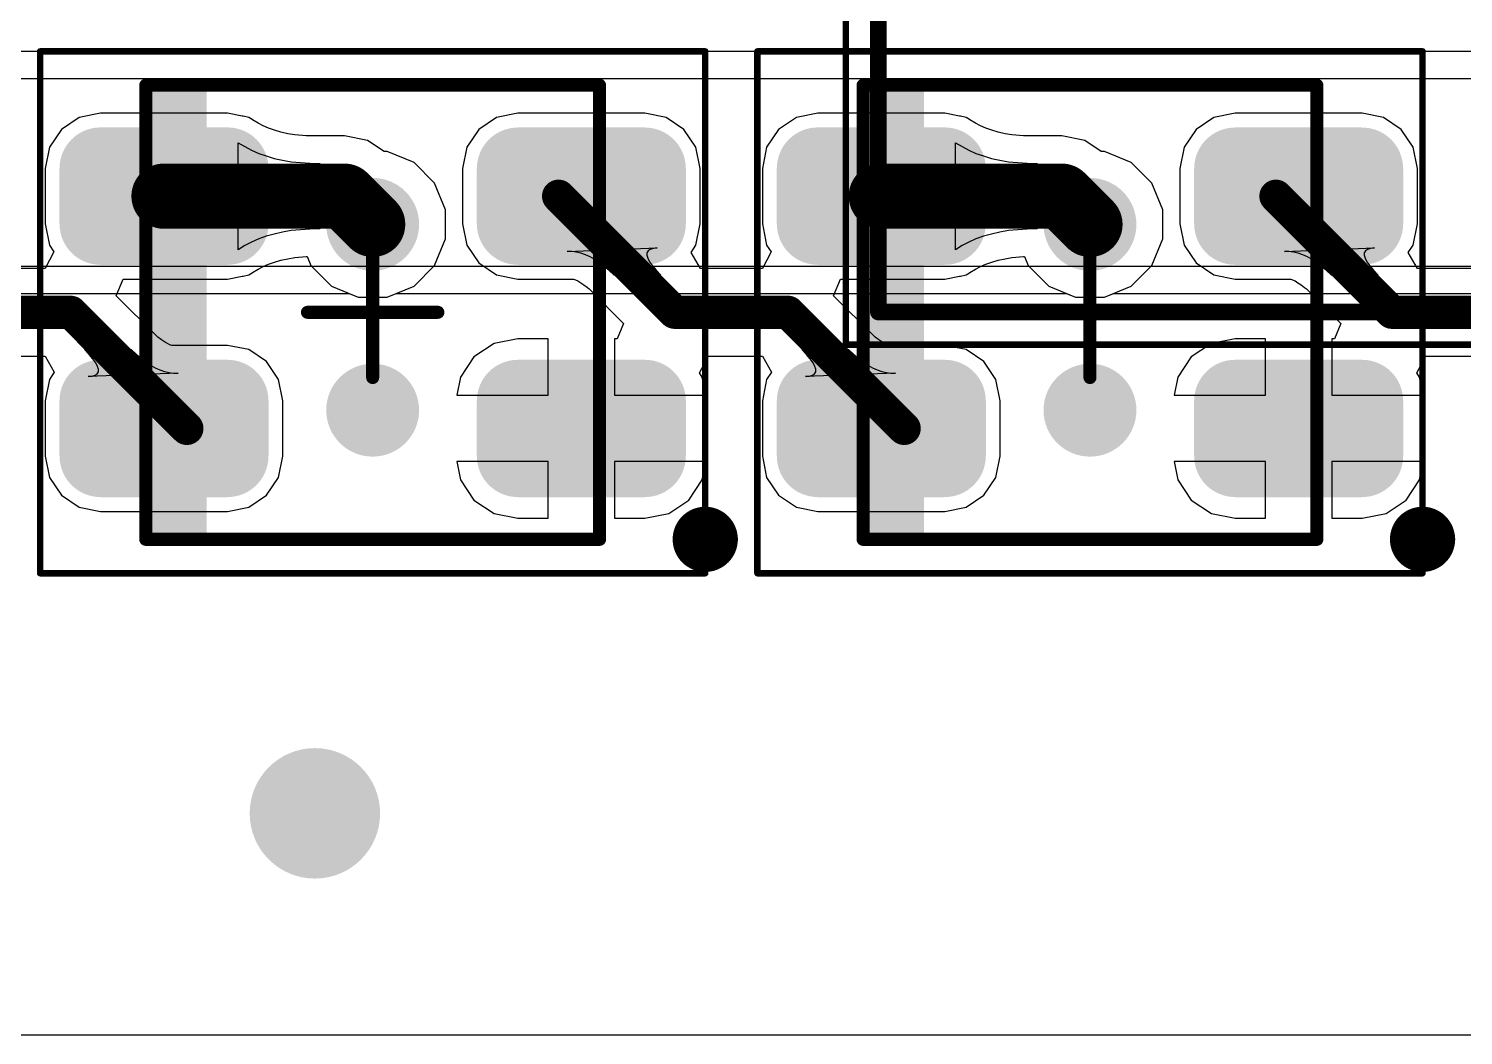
# Model space of a CAD drawing. Header units: millimetres. Extents: x 0 to 168, y 0 to 109.
# Drawn here: x 58.51 to 69.51, y 35.13 to 42.84 of the extents above; entities that cross this region are included whole.
import ezdxf

# ---------------------------------------------------------------- set-up
doc = ezdxf.new("R2010")
doc.units = ezdxf.units.MM
for name, color, linetype in [('BottomLayer', 5, 'Continuous'), ('Mechanical13', 56, 'Continuous'), ('Mechanical15', 56, 'Continuous'), ('MultiLayer', 9, 'Continuous'), ('TopLayer', 1, 'Continuous'), ('TopOverlay', 2, 'Continuous'), ('TopPaste', 8, 'Continuous'), ('TopSolder', 216, 'Continuous'), ('ViaHoleLayer', 16, 'Continuous')]:
    doc.layers.add(name, color=color, linetype=linetype)

# ---------------------------------------------------------------- blocks, each defined once
blk = doc.blocks.new('TE_1_1734028_1_7')
at = {"layer": 'Mechanical13', "const_width": 0.127}
for points in [[(6, -17.65), (6, -2.7)], [(6, -17.65), (-6, -17.65)]]:
    blk.add_lwpolyline(points, dxfattribs=at)
at = {"layer": 'Mechanical13', "const_width": 0.0635}
blk.add_lwpolyline([(5.968, -17.65, 1), (6.032, -17.65, 1)], format="xyb", close=True, dxfattribs=at)
blk.add_lwpolyline([(5.968, -17.65, 1), (6.032, -17.65, 1)], format="xyb", close=True, dxfattribs=at)
at = {"layer": 'Mechanical15', "const_width": 0.05}
for points in [[(6.25, -17.9), (6.25, -1.85)], [(6.25, -17.9), (-6.25, -17.9)]]:
    blk.add_lwpolyline(points, dxfattribs=at)
at = {"layer": 'Mechanical15', "const_width": 0.025}
blk.add_lwpolyline([(6.238, -17.9, 1), (6.262, -17.9, 1)], format="xyb", close=True, dxfattribs=at)
blk.add_lwpolyline([(6.238, -17.9, 1), (6.262, -17.9, 1)], format="xyb", close=True, dxfattribs=at)
blk = doc.blocks.new('WS2812B_M____61')
at = {"layer": 'Mechanical13'}
blk.add_hatch(color=56, dxfattribs=at).paths.add_polyline_path([(-1.74, -1.74), (-1.272, -1.74), (-1.272, 1.74), (-1.74, 1.74)])
at = {"layer": 'TopLayer'}
h = blk.add_hatch(color=1, dxfattribs=at)
edge = h.paths.add_edge_path()
edge.add_arc((-2.087, 0.678), 0.213, 180, 270)
edge.add_line((-2.087, 0.465), (-1.113, 0.465))
edge.add_arc((-1.113, 0.678), 0.213, 270, 360)
edge.add_line((-0.9, 0.678), (-0.9, 1.103))
edge.add_arc((-1.113, 1.103), 0.213, 0, 90)
edge.add_line((-1.113, 1.315), (-2.087, 1.315))
edge.add_arc((-2.087, 1.103), 0.213, 90, 180)
edge.add_line((-2.3, 1.103), (-2.3, 0.678))
h = blk.add_hatch(color=1, dxfattribs=at)
edge = h.paths.add_edge_path()
edge.add_arc((1.113, 0.678), 0.213, 180, 270)
edge.add_line((1.113, 0.465), (2.087, 0.465))
edge.add_arc((2.087, 0.678), 0.213, 270, 360)
edge.add_line((2.3, 0.678), (2.3, 1.102))
edge.add_arc((2.087, 1.102), 0.213, 0, 90)
edge.add_line((2.087, 1.315), (1.113, 1.315))
edge.add_arc((1.113, 1.102), 0.213, 90, 180)
edge.add_line((0.9, 1.102), (0.9, 0.678))
h = blk.add_hatch(color=1, dxfattribs=at)
edge = h.paths.add_edge_path()
edge.add_arc((-2.087, -1.102), 0.213, 180, 270)
edge.add_line((-2.087, -1.315), (-1.113, -1.315))
edge.add_arc((-1.113, -1.102), 0.213, 270, 360)
edge.add_line((-0.9, -1.102), (-0.9, -0.678))
edge.add_arc((-1.113, -0.678), 0.213, 0, 90)
edge.add_line((-1.113, -0.465), (-2.087, -0.465))
edge.add_arc((-2.087, -0.678), 0.213, 90, 180)
edge.add_line((-2.3, -0.678), (-2.3, -1.102))
h = blk.add_hatch(color=1, dxfattribs=at)
edge = h.paths.add_edge_path()
edge.add_arc((1.113, -1.102), 0.213, 180, 270)
edge.add_line((1.113, -1.315), (2.087, -1.315))
edge.add_arc((2.087, -1.102), 0.213, 270, 360)
edge.add_line((2.3, -1.102), (2.3, -0.678))
edge.add_arc((2.087, -0.678), 0.213, 0, 90)
edge.add_line((2.087, -0.465), (1.113, -0.465))
edge.add_arc((1.113, -0.678), 0.213, 90, 180)
edge.add_line((0.9, -0.678), (0.9, -1.102))
at = {"layer": 'TopPaste'}
h = blk.add_hatch(color=8, dxfattribs=at)
edge = h.paths.add_edge_path()
edge.add_arc((-2.087, 0.678), 0.213, 180, 270)
edge.add_line((-2.087, 0.465), (-1.113, 0.465))
edge.add_arc((-1.113, 0.678), 0.213, 270, 360)
edge.add_line((-0.9, 0.678), (-0.9, 1.103))
edge.add_arc((-1.113, 1.103), 0.213, 0, 90)
edge.add_line((-1.113, 1.315), (-2.087, 1.315))
edge.add_arc((-2.087, 1.103), 0.213, 90, 180)
edge.add_line((-2.3, 1.103), (-2.3, 0.678))
h = blk.add_hatch(color=8, dxfattribs=at)
edge = h.paths.add_edge_path()
edge.add_arc((1.113, 0.678), 0.213, 180, 270)
edge.add_line((1.113, 0.465), (2.087, 0.465))
edge.add_arc((2.087, 0.678), 0.213, 270, 360)
edge.add_line((2.3, 0.678), (2.3, 1.102))
edge.add_arc((2.087, 1.102), 0.213, 0, 90)
edge.add_line((2.087, 1.315), (1.113, 1.315))
edge.add_arc((1.113, 1.102), 0.213, 90, 180)
edge.add_line((0.9, 1.102), (0.9, 0.678))
h = blk.add_hatch(color=8, dxfattribs=at)
edge = h.paths.add_edge_path()
edge.add_arc((-2.087, -1.102), 0.213, 180, 270)
edge.add_line((-2.087, -1.315), (-1.113, -1.315))
edge.add_arc((-1.113, -1.102), 0.213, 270, 360)
edge.add_line((-0.9, -1.102), (-0.9, -0.678))
edge.add_arc((-1.113, -0.678), 0.213, 0, 90)
edge.add_line((-1.113, -0.465), (-2.087, -0.465))
edge.add_arc((-2.087, -0.678), 0.213, 90, 180)
edge.add_line((-2.3, -0.678), (-2.3, -1.102))
h = blk.add_hatch(color=8, dxfattribs=at)
edge = h.paths.add_edge_path()
edge.add_arc((1.113, -1.102), 0.213, 180, 270)
edge.add_line((1.113, -1.315), (2.087, -1.315))
edge.add_arc((2.087, -1.102), 0.213, 270, 360)
edge.add_line((2.3, -1.102), (2.3, -0.678))
edge.add_arc((2.087, -0.678), 0.213, 0, 90)
edge.add_line((2.087, -0.465), (1.113, -0.465))
edge.add_arc((1.113, -0.678), 0.213, 90, 180)
edge.add_line((0.9, -0.678), (0.9, -1.102))
at = {"layer": 'TopSolder'}
h = blk.add_hatch(color=216, dxfattribs=at)
edge = h.paths.add_edge_path()
edge.add_arc((-2.087, 0.678), 0.314, 180, 270)
edge.add_line((-2.087, 0.363), (-1.113, 0.363))
edge.add_arc((-1.113, 0.678), 0.314, 270, 360)
edge.add_line((-0.798, 0.678), (-0.798, 1.103))
edge.add_arc((-1.113, 1.103), 0.314, 0, 90)
edge.add_line((-1.113, 1.417), (-2.087, 1.417))
edge.add_arc((-2.087, 1.103), 0.314, 90, 180)
edge.add_line((-2.402, 1.103), (-2.402, 0.678))
h = blk.add_hatch(color=216, dxfattribs=at)
edge = h.paths.add_edge_path()
edge.add_arc((1.113, 0.678), 0.314, 180, 270)
edge.add_line((1.113, 0.363), (2.087, 0.363))
edge.add_arc((2.087, 0.678), 0.314, 270, 360)
edge.add_line((2.402, 0.678), (2.402, 1.102))
edge.add_arc((2.087, 1.102), 0.314, 0, 90)
edge.add_line((2.087, 1.417), (1.113, 1.417))
edge.add_arc((1.113, 1.102), 0.314, 90, 180)
edge.add_line((0.798, 1.102), (0.798, 0.678))
h = blk.add_hatch(color=216, dxfattribs=at)
edge = h.paths.add_edge_path()
edge.add_arc((-2.087, -1.102), 0.314, 180, 270)
edge.add_line((-2.087, -1.417), (-1.113, -1.417))
edge.add_arc((-1.113, -1.102), 0.314, 270, 360)
edge.add_line((-0.798, -1.102), (-0.798, -0.678))
edge.add_arc((-1.113, -0.678), 0.314, 0, 90)
edge.add_line((-1.113, -0.363), (-2.087, -0.363))
edge.add_arc((-2.087, -0.678), 0.314, 90, 180)
edge.add_line((-2.402, -0.678), (-2.402, -1.102))
h = blk.add_hatch(color=216, dxfattribs=at)
edge = h.paths.add_edge_path()
edge.add_arc((1.113, -1.102), 0.314, 180, 270)
edge.add_line((1.113, -1.417), (2.087, -1.417))
edge.add_arc((2.087, -1.102), 0.314, 270, 360)
edge.add_line((2.402, -1.102), (2.402, -0.678))
edge.add_arc((2.087, -0.678), 0.314, 0, 90)
edge.add_line((2.087, -0.363), (1.113, -0.363))
edge.add_arc((1.113, -0.678), 0.314, 90, 180)
edge.add_line((0.798, -0.678), (0.798, -1.102))
at = {"layer": 'Mechanical13', "const_width": 0.1}
for points in [[(-1.74, -1.74), (-1.74, 1.74)], [(-1.74, 1.74), (1.74, 1.74)], [(1.74, -1.74), (1.74, 1.74)], [(-1.74, -1.74), (1.74, -1.74)]]:
    blk.add_lwpolyline(points, dxfattribs=at)
at = {"layer": 'Mechanical13', "const_width": 0.05}
for points in [[(-1.765, 1.74, 1), (-1.715, 1.74, 1)], [(-1.765, 1.74, 1), (-1.715, 1.74, 1)], [(1.715, 1.74, 1), (1.765, 1.74, 1)], [(1.715, 1.74, 1), (1.765, 1.74, 1)], [(-1.765, -1.74, 1), (-1.715, -1.74, 1)], [(-1.765, -1.74, 1), (-1.715, -1.74, 1)], [(1.715, -1.74, 1), (1.765, -1.74, 1)], [(1.715, -1.74, 1), (1.765, -1.74, 1)]]:
    blk.add_lwpolyline(points, format="xyb", close=True, dxfattribs=at)
at = {"layer": 'Mechanical15'}
for points, const_width in [([(-2.55, -2), (-2.55, 2)], 0.05), ([(-2.55, 2), (2.55, 2)], 0.05), ([(2.55, -2), (2.55, 2)], 0.05), ([(0, -0.5), (0, 0.5)], 0.1), ([(-0.5, 0), (0.5, 0)], 0.1), ([(-2.55, -2), (2.55, -2)], 0.05)]:
    blk.add_lwpolyline(points, dxfattribs=dict(at, const_width=const_width))
for points, const_width in [([(-2.562, 2, 1), (-2.538, 2, 1)], 0.025), ([(-2.562, 2, 1), (-2.538, 2, 1)], 0.025), ([(2.538, 2, 1), (2.562, 2, 1)], 0.025), ([(2.538, 2, 1), (2.562, 2, 1)], 0.025), ([(-0.025, 0.5, 1), (0.025, 0.5, 1)], 0.05), ([(-0.525, 0, 1), (-0.475, 0, 1)], 0.05), ([(0.475, 0, 1), (0.525, 0, 1)], 0.05), ([(-0.025, -0.5, 1), (0.025, -0.5, 1)], 0.05), ([(-2.562, -2, 1), (-2.538, -2, 1)], 0.025), ([(-2.562, -2, 1), (-2.538, -2, 1)], 0.025), ([(2.538, -2, 1), (2.562, -2, 1)], 0.025), ([(2.538, -2, 1), (2.562, -2, 1)], 0.025)]:
    blk.add_lwpolyline(points, format="xyb", close=True, dxfattribs=dict(at, const_width=const_width))
at = {"layer": 'TopOverlay'}
for points, const_width in [([(2.675, -1.74, 1), (2.425, -1.74, 1)], 0.25), ([(2.362, -1.74, 1), (2.487, -1.74, 1)], 0.125), ([(2.613, -1.74, 1), (2.738, -1.74, 1)], 0.125)]:
    blk.add_lwpolyline(points, format="xyb", close=True, dxfattribs=dict(at, const_width=const_width))
blk = doc.blocks.new('WS2812B_M____63')
at = {"layer": 'Mechanical13'}
blk.add_hatch(color=56, dxfattribs=at).paths.add_polyline_path([(-1.74, -1.74), (-1.272, -1.74), (-1.272, 1.74), (-1.74, 1.74)])
at = {"layer": 'TopLayer'}
h = blk.add_hatch(color=1, dxfattribs=at)
edge = h.paths.add_edge_path()
edge.add_arc((-2.087, 0.678), 0.213, 180, 270)
edge.add_line((-2.087, 0.465), (-1.113, 0.465))
edge.add_arc((-1.113, 0.678), 0.213, 270, 360)
edge.add_line((-0.9, 0.678), (-0.9, 1.103))
edge.add_arc((-1.113, 1.103), 0.213, 0, 90)
edge.add_line((-1.113, 1.315), (-2.087, 1.315))
edge.add_arc((-2.087, 1.103), 0.213, 90, 180)
edge.add_line((-2.3, 1.103), (-2.3, 0.678))
h = blk.add_hatch(color=1, dxfattribs=at)
edge = h.paths.add_edge_path()
edge.add_arc((1.113, 0.678), 0.213, 180, 270)
edge.add_line((1.113, 0.465), (2.087, 0.465))
edge.add_arc((2.087, 0.678), 0.213, 270, 360)
edge.add_line((2.3, 0.678), (2.3, 1.102))
edge.add_arc((2.087, 1.102), 0.213, 0, 90)
edge.add_line((2.087, 1.315), (1.113, 1.315))
edge.add_arc((1.113, 1.102), 0.213, 90, 180)
edge.add_line((0.9, 1.102), (0.9, 0.678))
h = blk.add_hatch(color=1, dxfattribs=at)
edge = h.paths.add_edge_path()
edge.add_arc((-2.087, -1.102), 0.213, 180, 270)
edge.add_line((-2.087, -1.315), (-1.113, -1.315))
edge.add_arc((-1.113, -1.102), 0.213, 270, 360)
edge.add_line((-0.9, -1.102), (-0.9, -0.678))
edge.add_arc((-1.113, -0.678), 0.213, 0, 90)
edge.add_line((-1.113, -0.465), (-2.087, -0.465))
edge.add_arc((-2.087, -0.678), 0.213, 90, 180)
edge.add_line((-2.3, -0.678), (-2.3, -1.102))
h = blk.add_hatch(color=1, dxfattribs=at)
edge = h.paths.add_edge_path()
edge.add_arc((1.113, -1.102), 0.213, 180, 270)
edge.add_line((1.113, -1.315), (2.087, -1.315))
edge.add_arc((2.087, -1.102), 0.213, 270, 360)
edge.add_line((2.3, -1.102), (2.3, -0.678))
edge.add_arc((2.087, -0.678), 0.213, 0, 90)
edge.add_line((2.087, -0.465), (1.113, -0.465))
edge.add_arc((1.113, -0.678), 0.213, 90, 180)
edge.add_line((0.9, -0.678), (0.9, -1.102))
at = {"layer": 'TopPaste'}
h = blk.add_hatch(color=8, dxfattribs=at)
edge = h.paths.add_edge_path()
edge.add_arc((-2.087, 0.678), 0.213, 180, 270)
edge.add_line((-2.087, 0.465), (-1.113, 0.465))
edge.add_arc((-1.113, 0.678), 0.213, 270, 360)
edge.add_line((-0.9, 0.678), (-0.9, 1.103))
edge.add_arc((-1.113, 1.103), 0.213, 0, 90)
edge.add_line((-1.113, 1.315), (-2.087, 1.315))
edge.add_arc((-2.087, 1.103), 0.213, 90, 180)
edge.add_line((-2.3, 1.103), (-2.3, 0.678))
h = blk.add_hatch(color=8, dxfattribs=at)
edge = h.paths.add_edge_path()
edge.add_arc((1.113, 0.678), 0.213, 180, 270)
edge.add_line((1.113, 0.465), (2.087, 0.465))
edge.add_arc((2.087, 0.678), 0.213, 270, 360)
edge.add_line((2.3, 0.678), (2.3, 1.102))
edge.add_arc((2.087, 1.102), 0.213, 0, 90)
edge.add_line((2.087, 1.315), (1.113, 1.315))
edge.add_arc((1.113, 1.102), 0.213, 90, 180)
edge.add_line((0.9, 1.102), (0.9, 0.678))
h = blk.add_hatch(color=8, dxfattribs=at)
edge = h.paths.add_edge_path()
edge.add_arc((-2.087, -1.102), 0.213, 180, 270)
edge.add_line((-2.087, -1.315), (-1.113, -1.315))
edge.add_arc((-1.113, -1.102), 0.213, 270, 360)
edge.add_line((-0.9, -1.102), (-0.9, -0.678))
edge.add_arc((-1.113, -0.678), 0.213, 0, 90)
edge.add_line((-1.113, -0.465), (-2.087, -0.465))
edge.add_arc((-2.087, -0.678), 0.213, 90, 180)
edge.add_line((-2.3, -0.678), (-2.3, -1.102))
h = blk.add_hatch(color=8, dxfattribs=at)
edge = h.paths.add_edge_path()
edge.add_arc((1.113, -1.102), 0.213, 180, 270)
edge.add_line((1.113, -1.315), (2.087, -1.315))
edge.add_arc((2.087, -1.102), 0.213, 270, 360)
edge.add_line((2.3, -1.102), (2.3, -0.678))
edge.add_arc((2.087, -0.678), 0.213, 0, 90)
edge.add_line((2.087, -0.465), (1.113, -0.465))
edge.add_arc((1.113, -0.678), 0.213, 90, 180)
edge.add_line((0.9, -0.678), (0.9, -1.102))
at = {"layer": 'TopSolder'}
h = blk.add_hatch(color=216, dxfattribs=at)
edge = h.paths.add_edge_path()
edge.add_arc((-2.087, 0.678), 0.314, 180, 270)
edge.add_line((-2.087, 0.363), (-1.113, 0.363))
edge.add_arc((-1.113, 0.678), 0.314, 270, 360)
edge.add_line((-0.798, 0.678), (-0.798, 1.103))
edge.add_arc((-1.113, 1.103), 0.314, 0, 90)
edge.add_line((-1.113, 1.417), (-2.087, 1.417))
edge.add_arc((-2.087, 1.103), 0.314, 90, 180)
edge.add_line((-2.402, 1.103), (-2.402, 0.678))
h = blk.add_hatch(color=216, dxfattribs=at)
edge = h.paths.add_edge_path()
edge.add_arc((1.113, 0.678), 0.314, 180, 270)
edge.add_line((1.113, 0.363), (2.087, 0.363))
edge.add_arc((2.087, 0.678), 0.314, 270, 360)
edge.add_line((2.402, 0.678), (2.402, 1.102))
edge.add_arc((2.087, 1.102), 0.314, 0, 90)
edge.add_line((2.087, 1.417), (1.113, 1.417))
edge.add_arc((1.113, 1.102), 0.314, 90, 180)
edge.add_line((0.798, 1.102), (0.798, 0.678))
h = blk.add_hatch(color=216, dxfattribs=at)
edge = h.paths.add_edge_path()
edge.add_arc((-2.087, -1.102), 0.314, 180, 270)
edge.add_line((-2.087, -1.417), (-1.113, -1.417))
edge.add_arc((-1.113, -1.102), 0.314, 270, 360)
edge.add_line((-0.798, -1.102), (-0.798, -0.678))
edge.add_arc((-1.113, -0.678), 0.314, 0, 90)
edge.add_line((-1.113, -0.363), (-2.087, -0.363))
edge.add_arc((-2.087, -0.678), 0.314, 90, 180)
edge.add_line((-2.402, -0.678), (-2.402, -1.102))
h = blk.add_hatch(color=216, dxfattribs=at)
edge = h.paths.add_edge_path()
edge.add_arc((1.113, -1.102), 0.314, 180, 270)
edge.add_line((1.113, -1.417), (2.087, -1.417))
edge.add_arc((2.087, -1.102), 0.314, 270, 360)
edge.add_line((2.402, -1.102), (2.402, -0.678))
edge.add_arc((2.087, -0.678), 0.314, 0, 90)
edge.add_line((2.087, -0.363), (1.113, -0.363))
edge.add_arc((1.113, -0.678), 0.314, 90, 180)
edge.add_line((0.798, -0.678), (0.798, -1.102))
at = {"layer": 'Mechanical13', "const_width": 0.1}
for points in [[(-1.74, -1.74), (-1.74, 1.74)], [(-1.74, 1.74), (1.74, 1.74)], [(1.74, -1.74), (1.74, 1.74)], [(-1.74, -1.74), (1.74, -1.74)]]:
    blk.add_lwpolyline(points, dxfattribs=at)
at = {"layer": 'Mechanical13', "const_width": 0.05}
for points in [[(-1.765, 1.74, 1), (-1.715, 1.74, 1)], [(-1.765, 1.74, 1), (-1.715, 1.74, 1)], [(1.715, 1.74, 1), (1.765, 1.74, 1)], [(1.715, 1.74, 1), (1.765, 1.74, 1)], [(-1.765, -1.74, 1), (-1.715, -1.74, 1)], [(-1.765, -1.74, 1), (-1.715, -1.74, 1)], [(1.715, -1.74, 1), (1.765, -1.74, 1)], [(1.715, -1.74, 1), (1.765, -1.74, 1)]]:
    blk.add_lwpolyline(points, format="xyb", close=True, dxfattribs=at)
at = {"layer": 'Mechanical15'}
for points, const_width in [([(-2.55, -2), (-2.55, 2)], 0.05), ([(-2.55, 2), (2.55, 2)], 0.05), ([(2.55, -2), (2.55, 2)], 0.05), ([(0, -0.5), (0, 0.5)], 0.1), ([(-0.5, 0), (0.5, 0)], 0.1), ([(-2.55, -2), (2.55, -2)], 0.05)]:
    blk.add_lwpolyline(points, dxfattribs=dict(at, const_width=const_width))
for points, const_width in [([(-2.562, 2, 1), (-2.538, 2, 1)], 0.025), ([(-2.562, 2, 1), (-2.538, 2, 1)], 0.025), ([(2.538, 2, 1), (2.562, 2, 1)], 0.025), ([(2.538, 2, 1), (2.562, 2, 1)], 0.025), ([(-0.025, 0.5, 1), (0.025, 0.5, 1)], 0.05), ([(-0.525, 0, 1), (-0.475, 0, 1)], 0.05), ([(0.475, 0, 1), (0.525, 0, 1)], 0.05), ([(-0.025, -0.5, 1), (0.025, -0.5, 1)], 0.05), ([(-2.562, -2, 1), (-2.538, -2, 1)], 0.025), ([(-2.562, -2, 1), (-2.538, -2, 1)], 0.025), ([(2.538, -2, 1), (2.562, -2, 1)], 0.025), ([(2.538, -2, 1), (2.562, -2, 1)], 0.025)]:
    blk.add_lwpolyline(points, format="xyb", close=True, dxfattribs=dict(at, const_width=const_width))
at = {"layer": 'TopOverlay'}
for points, const_width in [([(2.675, -1.74, 1), (2.425, -1.74, 1)], 0.25), ([(2.362, -1.74, 1), (2.487, -1.74, 1)], 0.125), ([(2.613, -1.74, 1), (2.738, -1.74, 1)], 0.125)]:
    blk.add_lwpolyline(points, format="xyb", close=True, dxfattribs=dict(at, const_width=const_width))

msp = doc.modelspace()

# ---------------------------------------------------------------- hatches: boundary and pattern name
at = {"layer": 'BottomLayer'}
h = msp.add_hatch(color=5, dxfattribs=at)
edge = h.paths.add_edge_path()
edge.add_arc((61.149, 41.344), 0.356, 0, 360)
h = msp.add_hatch(color=5, dxfattribs=at)
edge = h.paths.add_edge_path()
edge.add_arc((66.649, 41.344), 0.356, 0, 360)
h = msp.add_hatch(color=5, dxfattribs=at)
edge = h.paths.add_edge_path()
edge.add_arc((61.149, 39.92), 0.356, 0, 360)
h = msp.add_hatch(color=5, dxfattribs=at)
edge = h.paths.add_edge_path()
edge.add_arc((66.649, 39.92), 0.356, 0, 360)
h = msp.add_hatch(color=5, dxfattribs=at)
edge = h.paths.add_edge_path()
edge.add_arc((60.706, 36.83), 0.5, 0, 360)
at = {"layer": 'TopLayer'}
h = msp.add_hatch(color=1, dxfattribs=at)
edge = h.paths.add_edge_path()
edge.add_arc((61.149, 41.344), 0.356, 0, 360)
h = msp.add_hatch(color=1, dxfattribs=at)
edge = h.paths.add_edge_path()
edge.add_arc((66.649, 41.344), 0.356, 0, 360)
h = msp.add_hatch(color=1, dxfattribs=at)
edge = h.paths.add_edge_path()
edge.add_arc((61.149, 39.92), 0.356, 0, 360)
h = msp.add_hatch(color=1, dxfattribs=at)
edge = h.paths.add_edge_path()
edge.add_arc((66.649, 39.92), 0.356, 0, 360)
h = msp.add_hatch(color=1, dxfattribs=at)
edge = h.paths.add_edge_path()
edge.add_arc((60.706, 36.83), 0.5, 0, 360)
at = {"layer": 'ViaHoleLayer'}
h = msp.add_hatch(color=16, dxfattribs=at)
edge = h.paths.add_edge_path()
edge.add_arc((61.149, 41.344), 0.2, 0, 360)
h = msp.add_hatch(color=16, dxfattribs=at)
edge = h.paths.add_edge_path()
edge.add_arc((66.649, 41.344), 0.2, 0, 360)
h = msp.add_hatch(color=16, dxfattribs=at)
edge = h.paths.add_edge_path()
edge.add_arc((61.149, 39.92), 0.2, 0, 360)
h = msp.add_hatch(color=16, dxfattribs=at)
edge = h.paths.add_edge_path()
edge.add_arc((66.649, 39.92), 0.2, 0, 360)
h = msp.add_hatch(color=16, dxfattribs=at)
edge = h.paths.add_edge_path()
edge.add_arc((60.706, 36.83), 0.25, 0, 360)

# ---------------------------------------------------------------- linework, layer by layer
at = {"layer": 'BottomLayer'}
for p, q in [((39.811, 42.463), (71.458, 42.463)), ((73.025, 41.021), (36.576, 41.021)), ((55.829, 40.814), (60.969, 40.814)), ((60.969, 40.814), (61.038, 40.785)), ((61.26, 40.785), (61.329, 40.814)), ((61.329, 40.814), (66.469, 40.814)), ((66.469, 40.814), (66.538, 40.785)), ((66.76, 40.785), (66.829, 40.814)), ((66.829, 40.814), (71.969, 40.814)), ((61.038, 40.785), (61.26, 40.785)), ((66.538, 40.785), (66.76, 40.785)), ((77.131, 35.129), (34.671, 35.129))]:
    msp.add_line(p, q, dxfattribs=at)
at = {"layer": 'MultiLayer'}
msp.add_line((71.385, 42.67), (39.885, 42.67), dxfattribs=at)
at = {"layer": 'TopLayer'}
for p, q in [((39.811, 42.463), (71.458, 42.463)), ((58.899, 42.164), (58.762, 42.072)), ((59.062, 42.196), (58.899, 42.164)), ((60.037, 42.196), (59.062, 42.196)), ((60.148, 42.174), (60.037, 42.196)), ((60.151, 42.174), (60.148, 42.174)), ((60.156, 42.173), (60.151, 42.174)), ((60.199, 42.164), (60.156, 42.173)), ((60.224, 42.147), (60.199, 42.164)), ((60.227, 42.146), (60.224, 42.147)), ((60.27, 42.12), (60.227, 42.146)), ((62.099, 42.164), (61.962, 42.072)), ((62.262, 42.196), (62.099, 42.164)), ((63.237, 42.196), (62.262, 42.196)), ((63.399, 42.164), (63.237, 42.196)), ((63.536, 42.072), (63.399, 42.164)), ((64.399, 42.164), (64.262, 42.072)), ((64.562, 42.196), (64.399, 42.164)), ((65.537, 42.196), (64.562, 42.196)), ((65.648, 42.174), (65.537, 42.196)), ((65.651, 42.174), (65.648, 42.174)), ((65.656, 42.173), (65.651, 42.174)), ((65.699, 42.164), (65.656, 42.173)), ((65.724, 42.147), (65.699, 42.164)), ((65.727, 42.146), (65.724, 42.147)), ((65.77, 42.12), (65.727, 42.146)), ((67.599, 42.164), (67.462, 42.072)), ((67.762, 42.196), (67.599, 42.164)), ((68.737, 42.196), (67.762, 42.196)), ((68.899, 42.164), (68.737, 42.196)), ((69.036, 42.072), (68.899, 42.164)), ((58.762, 42.072), (58.67, 41.935)), ((60.309, 42.099), (60.27, 42.12)), ((60.351, 42.081), (60.309, 42.099)), ((60.397, 42.065), (60.351, 42.081)), ((60.445, 42.051), (60.397, 42.065)), ((60.498, 42.039), (60.445, 42.051)), ((60.551, 42.03), (60.498, 42.039)), ((60.64, 42.022), (60.551, 42.03)), ((60.933, 42.022), (60.64, 42.022)), ((61.11, 41.987), (60.933, 42.022)), ((60.933, 42.022), (60.933, 42.022)), ((61.962, 42.072), (61.87, 41.935)), ((63.628, 41.935), (63.536, 42.072)), ((64.262, 42.072), (64.17, 41.935)), ((65.809, 42.099), (65.77, 42.12)), ((65.851, 42.081), (65.809, 42.099)), ((65.897, 42.065), (65.851, 42.081)), ((65.945, 42.051), (65.897, 42.065)), ((65.998, 42.039), (65.945, 42.051)), ((66.051, 42.03), (65.998, 42.039)), ((66.14, 42.022), (66.051, 42.03)), ((66.433, 42.022), (66.14, 42.022)), ((66.61, 41.987), (66.433, 42.022)), ((66.433, 42.022), (66.433, 42.022)), ((67.462, 42.072), (67.37, 41.935)), ((69.128, 41.935), (69.036, 42.072)), ((58.67, 41.935), (58.638, 41.773)), ((60.118, 41.15), (60.118, 41.97)), ((60.118, 41.97), (60.168, 41.94)), ((60.168, 41.94), (60.22, 41.912)), ((60.22, 41.912), (60.275, 41.888)), ((61.236, 41.903), (61.11, 41.987)), ((61.87, 41.935), (61.838, 41.772)), ((63.66, 41.772), (63.628, 41.935)), ((64.17, 41.935), (64.138, 41.773)), ((65.618, 41.15), (65.618, 41.97)), ((65.618, 41.97), (65.668, 41.94)), ((65.668, 41.94), (65.72, 41.912)), ((65.72, 41.912), (65.775, 41.888)), ((66.736, 41.903), (66.61, 41.987)), ((67.37, 41.935), (67.338, 41.772)), ((69.16, 41.772), (69.128, 41.935)), ((60.275, 41.888), (60.333, 41.868)), ((60.333, 41.868), (60.394, 41.85)), ((60.394, 41.85), (60.458, 41.836)), ((60.458, 41.836), (60.525, 41.824)), ((60.525, 41.824), (60.667, 41.812)), ((60.667, 41.812), (60.743, 41.81)), ((60.743, 41.81), (60.743, 41.31)), ((61.26, 41.903), (61.236, 41.903)), ((61.466, 41.818), (61.26, 41.903)), ((61.623, 41.661), (61.466, 41.818)), ((65.775, 41.888), (65.833, 41.868)), ((65.833, 41.868), (65.894, 41.85)), ((65.894, 41.85), (65.958, 41.836)), ((65.958, 41.836), (66.025, 41.824)), ((66.025, 41.824), (66.167, 41.812)), ((66.167, 41.812), (66.243, 41.81)), ((66.243, 41.81), (66.243, 41.31)), ((66.76, 41.903), (66.736, 41.903)), ((66.966, 41.818), (66.76, 41.903)), ((67.123, 41.661), (66.966, 41.818)), ((58.638, 41.773), (58.638, 41.348)), ((61.838, 41.772), (61.838, 41.347)), ((63.66, 41.347), (63.66, 41.772)), ((64.138, 41.773), (64.138, 41.348)), ((67.338, 41.772), (67.338, 41.347)), ((69.16, 41.347), (69.16, 41.772)), ((61.708, 41.455), (61.623, 41.661)), ((67.208, 41.455), (67.123, 41.661)), ((61.708, 41.233), (61.708, 41.455)), ((67.208, 41.233), (67.208, 41.455)), ((58.638, 41.348), (58.67, 41.185)), ((60.333, 41.253), (60.275, 41.232)), ((60.394, 41.27), (60.333, 41.253)), ((60.458, 41.284), (60.394, 41.27)), ((60.525, 41.296), (60.458, 41.284)), ((60.667, 41.308), (60.525, 41.296)), ((60.743, 41.31), (60.667, 41.308)), ((61.838, 41.347), (61.87, 41.185)), ((63.628, 41.185), (63.66, 41.347)), ((64.138, 41.348), (64.17, 41.185)), ((65.833, 41.253), (65.775, 41.232)), ((65.894, 41.27), (65.833, 41.253)), ((65.958, 41.284), (65.894, 41.27)), ((66.025, 41.296), (65.958, 41.284)), ((66.167, 41.308), (66.025, 41.296)), ((66.243, 41.31), (66.167, 41.308)), ((67.338, 41.347), (67.37, 41.185)), ((69.128, 41.185), (69.16, 41.347)), ((58.67, 41.185), (58.705, 41.134)), ((60.168, 41.181), (60.118, 41.15)), ((60.22, 41.208), (60.168, 41.181)), ((60.275, 41.232), (60.22, 41.208)), ((61.623, 41.028), (61.708, 41.233)), ((61.87, 41.185), (61.962, 41.048)), ((62.641, 41.137), (63.331, 41.163)), ((63.261, 41.141), (63.252, 41.126)), ((63.277, 41.152), (63.261, 41.141)), ((63.3, 41.159), (63.277, 41.152)), ((63.331, 41.163), (63.3, 41.159)), ((63.59, 41.128), (63.628, 41.185)), ((64.17, 41.185), (64.205, 41.134)), ((65.668, 41.181), (65.618, 41.15)), ((65.72, 41.208), (65.668, 41.181)), ((65.775, 41.232), (65.72, 41.208)), ((67.123, 41.028), (67.208, 41.233)), ((67.37, 41.185), (67.462, 41.048)), ((68.141, 41.137), (68.831, 41.163)), ((68.761, 41.141), (68.752, 41.126)), ((68.777, 41.152), (68.761, 41.141)), ((68.8, 41.159), (68.777, 41.152)), ((68.831, 41.163), (68.8, 41.159)), ((69.09, 41.128), (69.128, 41.185)), ((58.705, 41.134), (58.637, 41.007)), ((60.309, 41.021), (60.351, 41.039)), ((60.351, 41.039), (60.397, 41.055)), ((60.397, 41.055), (60.445, 41.069)), ((60.445, 41.069), (60.498, 41.081)), ((60.498, 41.081), (60.551, 41.09)), ((60.551, 41.09), (60.64, 41.098)), ((60.64, 41.098), (60.646, 41.098)), ((60.646, 41.098), (60.675, 41.028)), ((61.962, 41.048), (62.099, 40.956)), ((62.675, 41.136), (62.641, 41.137)), ((62.71, 41.132), (62.675, 41.136)), ((62.745, 41.123), (62.71, 41.132)), ((62.78, 41.111), (62.745, 41.123)), ((62.816, 41.094), (62.78, 41.111)), ((62.852, 41.074), (62.816, 41.094)), ((62.888, 41.05), (62.852, 41.074)), ((62.925, 41.022), (62.888, 41.05)), ((63.252, 41.126), (63.251, 41.107)), ((63.251, 41.107), (63.258, 41.085)), ((63.258, 41.085), (63.272, 41.058)), ((63.272, 41.058), (63.294, 41.027)), ((63.662, 41.007), (63.59, 41.128)), ((64.205, 41.134), (64.137, 41.007)), ((65.809, 41.021), (65.851, 41.039)), ((65.851, 41.039), (65.897, 41.055)), ((65.897, 41.055), (65.945, 41.069)), ((65.945, 41.069), (65.998, 41.081)), ((65.998, 41.081), (66.051, 41.09)), ((66.051, 41.09), (66.14, 41.098)), ((66.14, 41.098), (66.146, 41.098)), ((66.146, 41.098), (66.175, 41.028)), ((67.462, 41.048), (67.599, 40.956)), ((68.175, 41.136), (68.141, 41.137)), ((68.21, 41.132), (68.175, 41.136)), ((68.245, 41.123), (68.21, 41.132)), ((68.28, 41.111), (68.245, 41.123)), ((68.316, 41.094), (68.28, 41.111)), ((68.352, 41.074), (68.316, 41.094)), ((68.388, 41.05), (68.352, 41.074)), ((68.425, 41.022), (68.388, 41.05)), ((68.752, 41.126), (68.751, 41.107)), ((68.751, 41.107), (68.758, 41.085)), ((68.758, 41.085), (68.772, 41.058)), ((68.772, 41.058), (68.794, 41.027)), ((69.161, 41.007), (69.09, 41.128)), ((58.637, 41.007), (58.161, 41.007)), ((59.183, 40.797), (59.236, 40.924)), ((59.236, 40.924), (60.037, 40.924)), ((60.037, 40.924), (60.148, 40.946)), ((60.148, 40.946), (60.151, 40.946)), ((60.151, 40.946), (60.156, 40.947)), ((60.156, 40.947), (60.199, 40.956)), ((60.199, 40.956), (60.224, 40.973)), ((60.224, 40.973), (60.227, 40.974)), ((60.227, 40.974), (60.27, 41)), ((60.27, 41), (60.309, 41.021)), ((60.675, 41.028), (60.833, 40.87)), ((61.466, 40.87), (61.623, 41.028)), ((62.099, 40.956), (62.262, 40.924)), ((62.262, 40.924), (62.688, 40.924)), ((62.688, 40.924), (62.703, 40.918)), ((62.962, 40.99), (62.925, 41.022)), ((63, 40.954), (62.962, 40.99)), ((63.359, 40.954), (63, 40.954)), ((63.294, 41.027), (63.323, 40.993)), ((63.323, 40.993), (63.359, 40.954)), ((64.137, 41.007), (63.662, 41.007)), ((64.683, 40.797), (64.736, 40.924)), ((64.736, 40.924), (65.537, 40.924)), ((65.537, 40.924), (65.648, 40.946)), ((65.648, 40.946), (65.651, 40.946)), ((65.651, 40.946), (65.656, 40.947)), ((65.656, 40.947), (65.699, 40.956)), ((65.699, 40.956), (65.724, 40.973)), ((65.724, 40.973), (65.727, 40.974)), ((65.727, 40.974), (65.77, 41)), ((65.77, 41), (65.809, 41.021)), ((66.175, 41.028), (66.333, 40.87)), ((66.966, 40.87), (67.123, 41.028)), ((67.599, 40.956), (67.762, 40.924)), ((67.762, 40.924), (68.188, 40.924)), ((68.188, 40.924), (68.203, 40.918)), ((68.462, 40.99), (68.425, 41.022)), ((68.5, 40.954), (68.462, 40.99)), ((68.859, 40.954), (68.5, 40.954)), ((68.794, 41.027), (68.823, 40.993)), ((68.823, 40.993), (68.859, 40.954)), ((69.637, 41.007), (69.161, 41.007)), ((60.833, 40.87), (61.038, 40.785)), ((61.26, 40.785), (61.466, 40.87)), ((62.703, 40.918), (62.722, 40.91)), ((62.722, 40.91), (62.744, 40.897)), ((62.744, 40.897), (62.768, 40.881)), ((62.768, 40.881), (62.795, 40.861)), ((62.795, 40.861), (62.809, 40.849)), ((62.809, 40.849), (63.072, 40.585)), ((66.333, 40.87), (66.538, 40.785)), ((66.76, 40.785), (66.966, 40.87)), ((68.203, 40.918), (68.222, 40.91)), ((68.222, 40.91), (68.244, 40.897)), ((68.244, 40.897), (68.268, 40.881)), ((68.268, 40.881), (68.295, 40.861)), ((68.295, 40.861), (68.309, 40.849)), ((68.309, 40.849), (68.572, 40.585)), ((59.489, 40.491), (59.183, 40.797)), ((61.038, 40.785), (61.26, 40.785)), ((64.989, 40.491), (64.683, 40.797)), ((66.538, 40.785), (66.76, 40.785)), ((59.503, 40.479), (59.489, 40.491)), ((63.072, 40.585), (63.024, 40.468)), ((65.003, 40.479), (64.989, 40.491)), ((68.572, 40.585), (68.524, 40.468)), ((58.939, 40.386), (59.298, 40.386)), ((58.975, 40.347), (58.939, 40.386)), ((59.298, 40.386), (59.336, 40.35)), ((59.53, 40.459), (59.503, 40.479)), ((59.554, 40.443), (59.53, 40.459)), ((59.576, 40.43), (59.554, 40.443)), ((59.595, 40.422), (59.576, 40.43)), ((59.61, 40.416), (59.595, 40.422)), ((60.037, 40.416), (59.61, 40.416)), ((60.199, 40.384), (60.037, 40.416)), ((60.336, 40.292), (60.199, 40.384)), ((62.08, 40.432), (61.925, 40.329)), ((62.262, 40.468), (62.08, 40.432)), ((62.495, 40.468), (62.262, 40.468)), ((62.495, 40.034), (62.495, 40.468)), ((63.024, 40.468), (63.003, 40.468)), ((63.003, 40.468), (63.003, 40.034)), ((64.439, 40.386), (64.798, 40.386)), ((64.475, 40.347), (64.439, 40.386)), ((64.798, 40.386), (64.836, 40.35)), ((65.03, 40.459), (65.003, 40.479)), ((65.054, 40.443), (65.03, 40.459)), ((65.076, 40.43), (65.054, 40.443)), ((65.095, 40.422), (65.076, 40.43)), ((65.11, 40.416), (65.095, 40.422)), ((65.537, 40.416), (65.11, 40.416)), ((65.699, 40.384), (65.537, 40.416)), ((65.836, 40.292), (65.699, 40.384)), ((67.58, 40.432), (67.425, 40.329)), ((67.762, 40.468), (67.58, 40.432)), ((67.995, 40.468), (67.762, 40.468)), ((67.995, 40.034), (67.995, 40.468)), ((68.524, 40.468), (68.503, 40.468)), ((68.503, 40.468), (68.503, 40.034)), ((58.223, 40.333), (58.637, 40.333)), ((58.637, 40.333), (58.708, 40.212)), ((59.004, 40.313), (58.975, 40.347)), ((59.026, 40.282), (59.004, 40.313)), ((59.04, 40.255), (59.026, 40.282)), ((59.336, 40.35), (59.373, 40.318)), ((59.373, 40.318), (59.41, 40.29)), ((59.41, 40.29), (59.446, 40.266)), ((59.446, 40.266), (59.482, 40.245)), ((60.428, 40.155), (60.336, 40.292)), ((61.925, 40.329), (61.822, 40.174)), ((63.655, 40.206), (63.723, 40.333)), ((63.723, 40.333), (64.137, 40.333)), ((64.137, 40.333), (64.208, 40.212)), ((64.504, 40.313), (64.475, 40.347)), ((64.526, 40.282), (64.504, 40.313)), ((64.54, 40.255), (64.526, 40.282)), ((64.836, 40.35), (64.873, 40.318)), ((64.873, 40.318), (64.91, 40.29)), ((64.91, 40.29), (64.946, 40.266)), ((64.946, 40.266), (64.982, 40.245)), ((65.928, 40.155), (65.836, 40.292)), ((67.425, 40.329), (67.322, 40.174)), ((69.155, 40.206), (69.223, 40.333)), ((69.223, 40.333), (69.637, 40.333)), ((58.67, 40.155), (58.638, 39.992)), ((58.708, 40.212), (58.67, 40.155)), ((59.657, 40.203), (58.967, 40.177)), ((58.967, 40.177), (58.998, 40.181)), ((58.998, 40.181), (59.021, 40.188)), ((59.021, 40.188), (59.037, 40.199)), ((59.037, 40.199), (59.046, 40.214)), ((59.047, 40.233), (59.04, 40.255)), ((59.046, 40.214), (59.047, 40.233)), ((59.482, 40.245), (59.518, 40.229)), ((59.518, 40.229), (59.553, 40.217)), ((59.553, 40.217), (59.588, 40.208)), ((59.588, 40.208), (59.623, 40.204)), ((59.623, 40.204), (59.657, 40.203)), ((60.46, 39.992), (60.428, 40.155)), ((61.822, 40.174), (61.794, 40.034)), ((63.676, 40.174), (63.655, 40.206)), ((63.704, 40.034), (63.676, 40.174)), ((64.17, 40.155), (64.138, 39.992)), ((64.208, 40.212), (64.17, 40.155)), ((65.157, 40.203), (64.467, 40.177)), ((64.467, 40.177), (64.498, 40.181)), ((64.498, 40.181), (64.521, 40.188)), ((64.521, 40.188), (64.537, 40.199)), ((64.537, 40.199), (64.546, 40.214)), ((64.547, 40.233), (64.54, 40.255)), ((64.546, 40.214), (64.547, 40.233)), ((64.982, 40.245), (65.018, 40.229)), ((65.018, 40.229), (65.053, 40.217)), ((65.053, 40.217), (65.088, 40.208)), ((65.088, 40.208), (65.123, 40.204)), ((65.123, 40.204), (65.157, 40.203)), ((65.96, 39.992), (65.928, 40.155)), ((67.322, 40.174), (67.294, 40.034)), ((69.176, 40.174), (69.155, 40.206)), ((69.204, 40.034), (69.176, 40.174)), ((58.638, 39.992), (58.638, 39.567)), ((60.46, 39.567), (60.46, 39.992)), ((61.794, 40.034), (62.495, 40.034)), ((63.003, 40.034), (63.704, 40.034)), ((64.138, 39.992), (64.138, 39.567)), ((65.96, 39.567), (65.96, 39.992)), ((67.294, 40.034), (67.995, 40.034)), ((68.503, 40.034), (69.204, 40.034)), ((58.638, 39.567), (58.67, 39.405)), ((60.428, 39.405), (60.46, 39.567)), ((62.495, 39.526), (61.794, 39.526)), ((61.794, 39.526), (61.822, 39.385)), ((62.495, 39.092), (62.495, 39.526)), ((63.704, 39.526), (63.003, 39.526)), ((63.003, 39.526), (63.003, 39.092)), ((63.676, 39.385), (63.704, 39.526)), ((64.138, 39.567), (64.17, 39.405)), ((65.928, 39.405), (65.96, 39.567)), ((67.995, 39.526), (67.294, 39.526)), ((67.294, 39.526), (67.322, 39.385)), ((67.995, 39.092), (67.995, 39.526)), ((69.204, 39.526), (68.503, 39.526)), ((68.503, 39.526), (68.503, 39.092)), ((69.176, 39.385), (69.204, 39.526)), ((58.67, 39.405), (58.762, 39.268)), ((60.336, 39.268), (60.428, 39.405)), ((61.822, 39.385), (61.925, 39.231)), ((63.573, 39.231), (63.676, 39.385)), ((64.17, 39.405), (64.262, 39.268)), ((65.836, 39.268), (65.928, 39.405)), ((67.322, 39.385), (67.425, 39.231)), ((69.073, 39.231), (69.176, 39.385)), ((58.762, 39.268), (58.899, 39.176)), ((58.899, 39.176), (59.062, 39.144)), ((60.037, 39.144), (60.199, 39.176)), ((60.199, 39.176), (60.336, 39.268)), ((61.925, 39.231), (62.08, 39.128)), ((63.419, 39.128), (63.573, 39.231)), ((64.262, 39.268), (64.399, 39.176)), ((64.399, 39.176), (64.562, 39.144)), ((65.537, 39.144), (65.699, 39.176)), ((65.699, 39.176), (65.836, 39.268)), ((67.425, 39.231), (67.58, 39.128)), ((68.919, 39.128), (69.073, 39.231)), ((59.062, 39.144), (60.037, 39.144)), ((62.08, 39.128), (62.262, 39.092)), ((62.262, 39.092), (62.495, 39.092)), ((63.003, 39.092), (63.237, 39.092)), ((63.237, 39.092), (63.419, 39.128)), ((64.562, 39.144), (65.537, 39.144)), ((67.58, 39.128), (67.762, 39.092)), ((67.762, 39.092), (67.995, 39.092)), ((68.503, 39.092), (68.737, 39.092)), ((68.737, 39.092), (68.919, 39.128)), ((77.131, 35.129), (34.671, 35.129))]:
    msp.add_line(p, q, dxfattribs=at)
for points, const_width in [([(59.549, 41.56), (60.933, 41.56)], 0.5), ([(60.933, 41.56), (61.149, 41.344)], 0.5), ([(65.049, 41.56), (66.433, 41.56)], 0.5), ([(66.433, 41.56), (66.649, 41.344)], 0.5), ([(62.574, 41.56), (63.464, 40.67)], 0.254), ([(68.074, 41.56), (68.964, 40.67)], 0.254), ([(57.964, 40.67), (58.834, 40.67)], 0.254), ([(58.834, 40.67), (59.724, 39.78)], 0.254), ([(63.464, 40.67), (64.334, 40.67)], 0.254), ([(64.334, 40.67), (65.224, 39.78)], 0.254), ([(68.964, 40.67), (69.834, 40.67)], 0.254)]:
    msp.add_lwpolyline(points, dxfattribs=dict(at, const_width=const_width))
for points, const_width in [([(59.424, 41.56, 1), (59.674, 41.56, 1)], 0.25), ([(60.808, 41.56, 1), (61.058, 41.56, 1)], 0.25), ([(60.808, 41.56, 1), (61.058, 41.56, 1)], 0.25), ([(64.924, 41.56, 1), (65.174, 41.56, 1)], 0.25), ([(66.308, 41.56, 1), (66.558, 41.56, 1)], 0.25), ([(66.308, 41.56, 1), (66.558, 41.56, 1)], 0.25), ([(61.024, 41.344, 1), (61.274, 41.344, 1)], 0.25), ([(62.511, 41.56, 1), (62.638, 41.56, 1)], 0.127), ([(66.524, 41.344, 1), (66.774, 41.344, 1)], 0.25), ([(68.011, 41.56, 1), (68.138, 41.56, 1)], 0.127), ([(58.771, 40.67, 1), (58.898, 40.67, 1)], 0.127), ([(58.771, 40.67, 1), (58.898, 40.67, 1)], 0.127), ([(63.401, 40.67, 1), (63.528, 40.67, 1)], 0.127), ([(63.401, 40.67, 1), (63.528, 40.67, 1)], 0.127), ([(64.271, 40.67, 1), (64.398, 40.67, 1)], 0.127), ([(64.271, 40.67, 1), (64.398, 40.67, 1)], 0.127), ([(68.901, 40.67, 1), (69.028, 40.67, 1)], 0.127), ([(68.901, 40.67, 1), (69.028, 40.67, 1)], 0.127), ([(59.661, 39.78, 1), (59.788, 39.78, 1)], 0.127), ([(65.161, 39.78, 1), (65.288, 39.78, 1)], 0.127)]:
    msp.add_lwpolyline(points, format="xyb", close=True, dxfattribs=dict(at, const_width=const_width))

# ---------------------------------------------------------------- block references
for name, p, rotation in [('TE_1_1734028_1_7', (82.677, 46.672), 270), ('WS2812B_M____61', (61.149, 40.67), 360), ('WS2812B_M____63', (66.649, 40.67), 360)]:
    msp.add_blockref(name, p, dxfattribs=dict(rotation=rotation))

doc.saveas('drawing.dxf')
